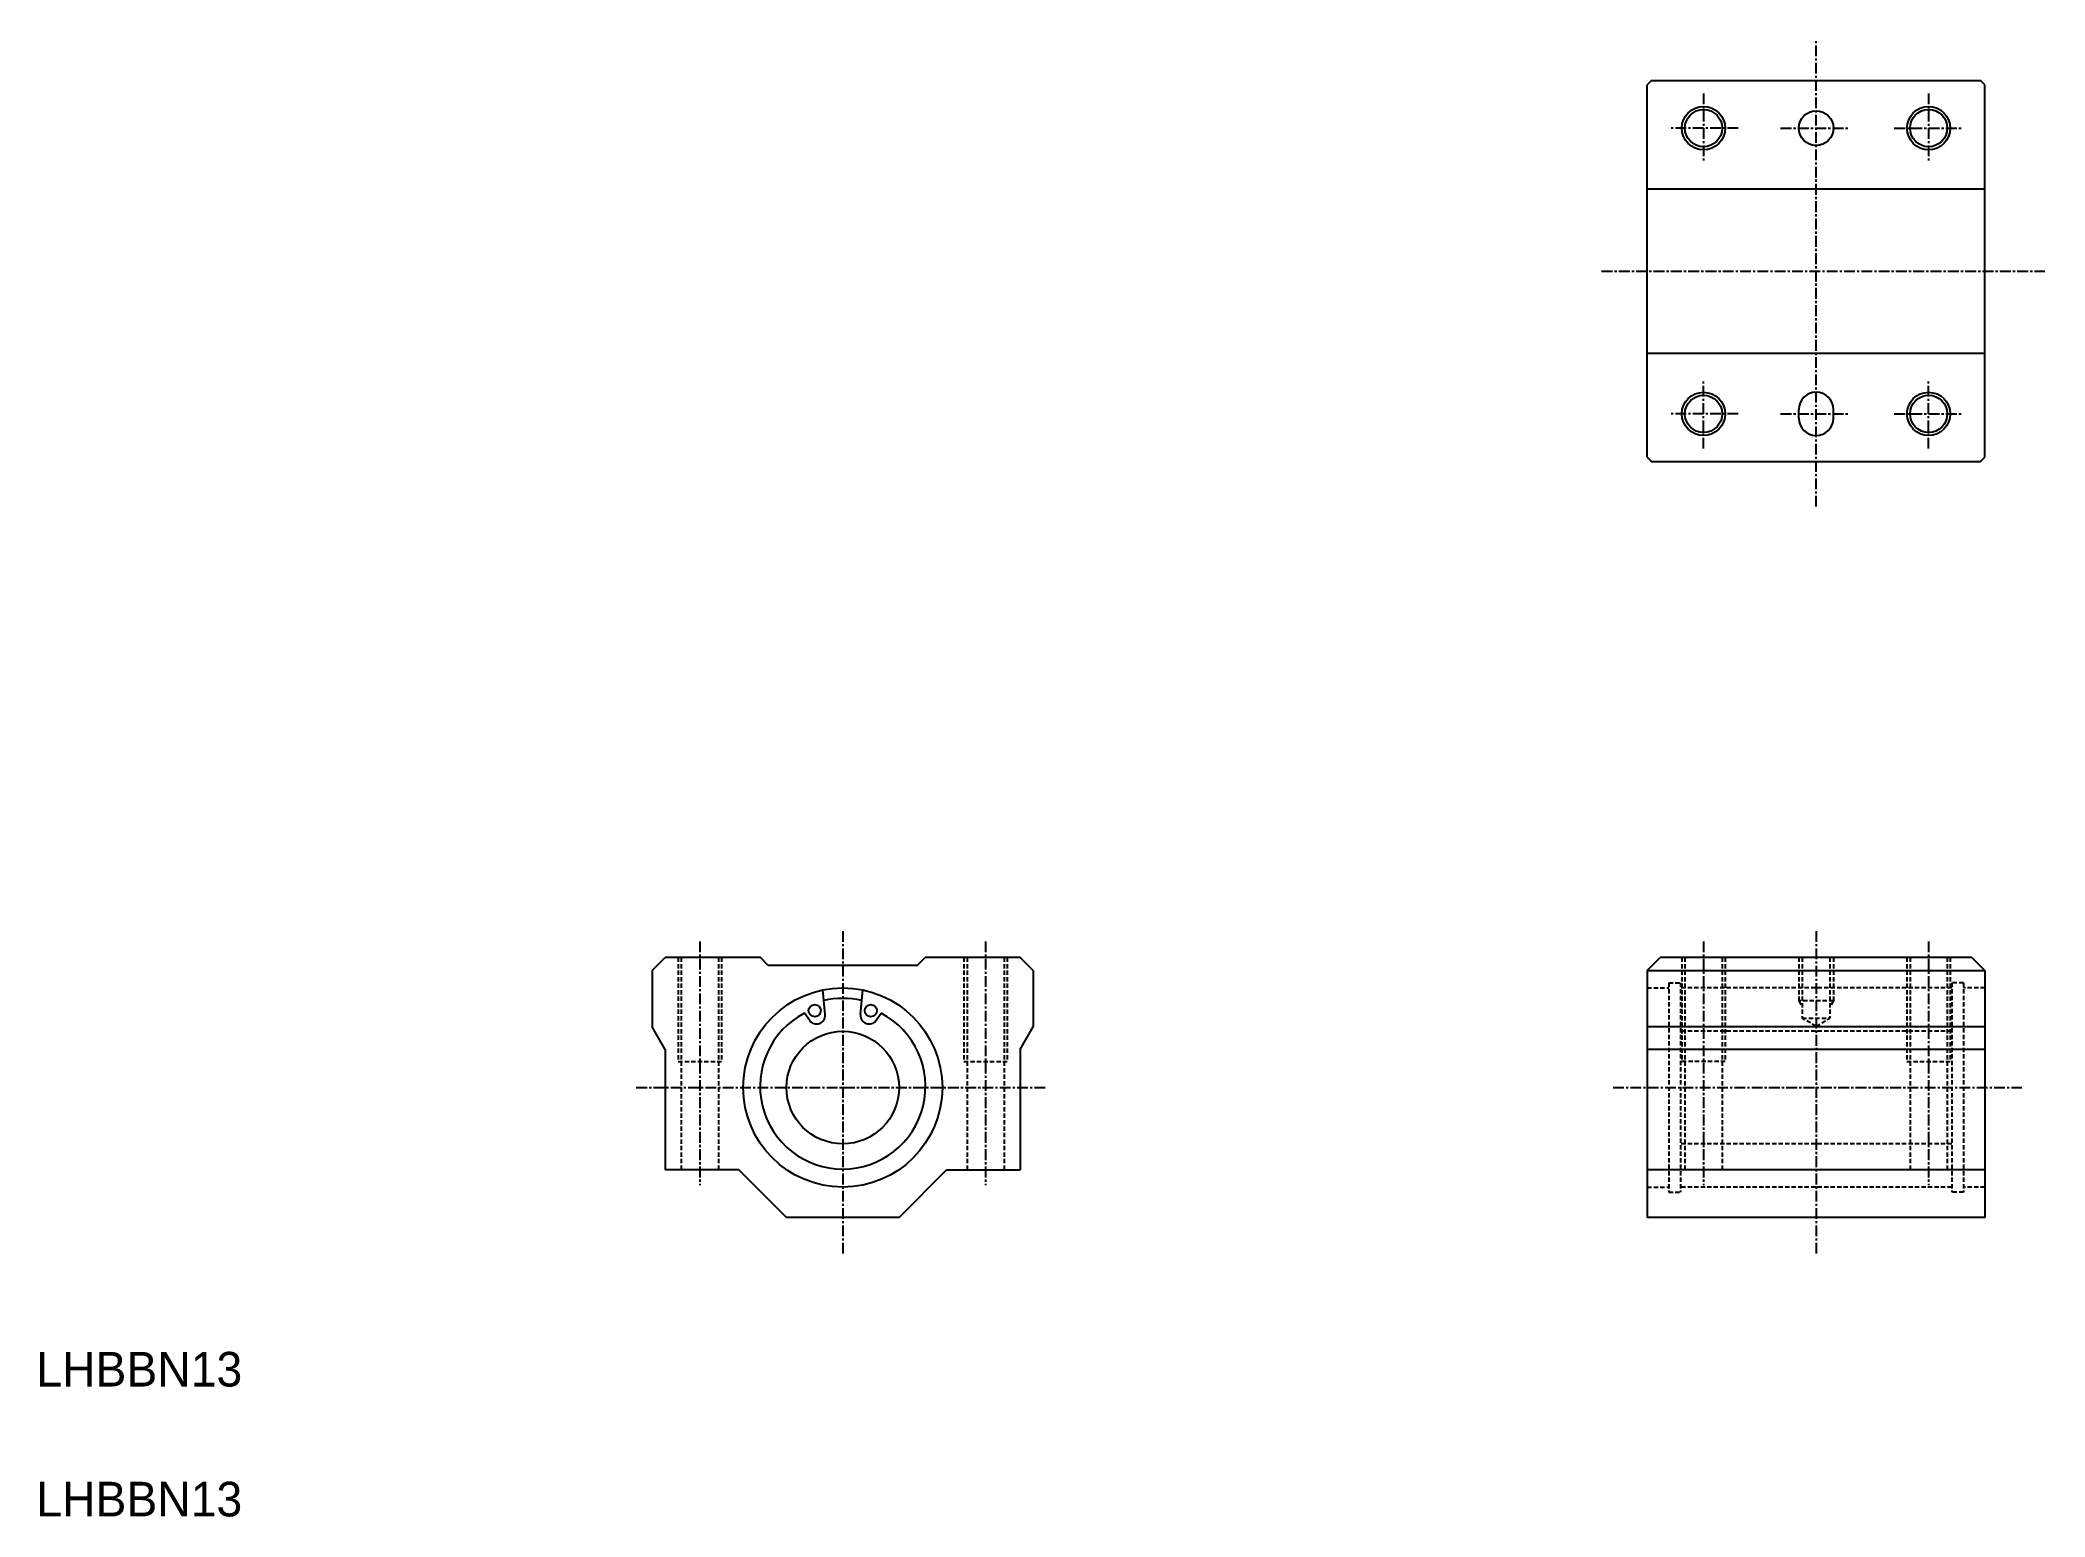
# Model space of a CAD drawing. Extents: x 10 to 242, y 10 to 180.
import ezdxf

# ---------------------------------------------------------------- set-up
doc = ezdxf.new("R2010")
doc.units = 0
doc.linetypes.add('CENTER', pattern=[2, 1.25, -0.25, 0.25, -0.25])
doc.linetypes.add('DASHED', pattern=[0.75, 0.5, -0.25])
doc.layers.get('0').update_dxf_attribs({"linetype": 'CONTINUOUS'})
doc.layers.add('CENTER', color=1, linetype='CENTER')

msp = doc.modelspace()

# ---------------------------------------------------------------- linework, layer by layer
at = {"color": 7, "linetype": 'CONTINUOUS'}
for p, q in [((196.57, 175.83), (196.07, 175.33)), ((196.07, 132.33), (196.07, 175.33)), ((196.57, 175.83), (234.57, 175.83)), ((206.57, 175.83), (206.57, 175.83)), ((215.57, 175.83), (215.57, 175.83)), ((235.07, 175.33), (234.57, 175.83)), ((235.07, 132.33), (235.07, 175.33)), ((196.07, 163.33), (235.07, 163.33)), ((196.07, 144.33), (235.07, 144.33)), ((213.57, 136.83), (213.57, 137.83)), ((217.57, 136.83), (217.57, 137.83)), ((196.07, 132.33), (196.57, 131.83)), ((234.57, 131.83), (235.07, 132.33)), ((196.57, 131.83), (234.57, 131.83)), ((81.15, 73.03), (82.65, 74.53)), ((93.65, 74.53), (82.65, 74.53)), ((94.5, 73.68), (93.65, 74.53)), ((111.8, 73.68), (112.65, 74.53)), ((123.65, 74.53), (112.65, 74.53)), ((125.15, 73.03), (123.65, 74.53)), ((196.07, 73.03), (197.57, 74.53)), ((233.57, 74.53), (197.57, 74.53)), ((235.07, 73.03), (233.57, 74.53)), ((81.15, 73.03), (81.15, 66.53)), ((94.5, 73.68), (111.8, 73.68)), ((125.15, 73.03), (125.15, 66.53)), ((196.07, 73.03), (196.07, 44.53)), ((196.07, 73.03), (235.07, 73.03)), ((235.07, 73.03), (235.07, 44.53)), ((101.11, 67.96), (100.86, 70.8)), ((105.2, 67.96), (105.45, 70.8)), ((99.29, 67.3), (98.72, 68.12)), ((107.02, 67.3), (107.59, 68.12)), ((82.65, 63.93), (81.15, 66.53)), ((123.65, 63.93), (125.15, 66.53)), ((235.07, 66.53), (196.07, 66.53)), ((82.65, 63.93), (82.65, 50.03)), ((123.65, 63.93), (123.65, 50.03)), ((235.07, 63.93), (196.07, 63.93)), ((91.15, 50.03), (82.65, 50.03)), ((96.65, 44.53), (91.15, 50.03)), ((109.65, 44.53), (115.15, 50.03)), ((115.15, 50.03), (123.65, 50.03)), ((235.07, 50.03), (196.07, 50.03)), ((109.65, 44.53), (96.65, 44.53)), ((235.07, 44.53), (196.07, 44.53))]:
    msp.add_line(p, q, dxfattribs=at)
at = {"color": 3, "linetype": 'DASHED'}
for p, q in [((84.15, 74.53), (84.15, 62.53)), ((84.5, 74.53), (84.5, 50.03)), ((88.8, 74.53), (88.8, 50.03)), ((89.15, 74.53), (89.15, 62.53)), ((117.15, 74.53), (117.15, 62.53)), ((117.5, 74.53), (117.5, 50.03)), ((121.8, 74.53), (121.8, 50.03)), ((122.15, 74.53), (122.15, 62.53)), ((200.07, 74.53), (200.07, 62.53)), ((200.42, 74.53), (200.42, 50.03)), ((204.72, 74.53), (204.72, 50.03)), ((205.07, 74.53), (205.07, 62.53)), ((213.57, 74.53), (213.57, 69.53)), ((213.97, 74.53), (213.97, 67.53)), ((217.17, 74.53), (217.17, 67.53)), ((217.57, 74.53), (217.57, 69.53)), ((226.07, 74.53), (226.07, 62.53)), ((226.42, 74.53), (226.42, 50.03)), ((230.72, 74.53), (230.72, 50.03)), ((231.07, 74.53), (231.07, 62.53)), ((196.07, 71.03), (198.55, 71.03)), ((198.55, 71.63), (198.55, 47.43)), ((198.55, 71.63), (199.9, 71.63)), ((199.9, 71.63), (199.9, 47.43)), ((231.24, 71.03), (199.9, 71.03)), ((217.57, 69.53), (213.57, 69.53)), ((213.57, 69.53), (213.97, 68.84)), ((217.57, 69.53), (217.17, 68.84)), ((231.24, 71.63), (231.24, 47.43)), ((232.59, 71.63), (231.24, 71.63)), ((232.59, 71.63), (232.59, 47.43)), ((235.07, 71.03), (232.59, 71.03)), ((213.97, 67.53), (217.17, 67.53)), ((215.57, 66.61), (213.97, 67.53)), ((215.57, 66.61), (217.17, 67.53)), ((231.24, 66.03), (199.9, 66.03)), ((84.15, 62.53), (89.15, 62.53)), ((117.15, 62.53), (122.15, 62.53)), ((205.07, 62.53), (200.07, 62.53)), ((226.07, 62.53), (231.07, 62.53)), ((231.24, 53.03), (199.9, 53.03)), ((196.07, 48.03), (198.55, 48.03)), ((198.55, 47.43), (199.9, 47.43)), ((231.24, 48.03), (199.9, 48.03)), ((232.59, 47.43), (231.24, 47.43)), ((235.07, 48.03), (232.59, 48.03))]:
    msp.add_line(p, q, dxfattribs=at)
at = {"color": 3}
for centre in [(202.57, 170.33), (228.57, 170.33), (202.57, 137.33), (228.57, 137.33)]:
    msp.add_circle(centre, 2.5, dxfattribs=at)
at = {"color": 7, "linetype": 'CONTINUOUS'}
for centre, radius in [((202.57, 170.33), 2.15), ((215.57, 170.33), 2), ((228.57, 170.33), 2.15), ((202.57, 137.33), 2.15), ((228.57, 137.33), 2.15), ((103.15, 59.53), 11.5), ((99.91, 68.41), 0.7), ((106.39, 68.41), 0.7), ((103.15, 59.53), 6.5)]:
    msp.add_circle(centre, radius, dxfattribs=at)
for centre, radius, start, end in [((215.57, 137.83), 2, 0, 180), ((215.57, 136.83), 2, 180, 0), ((103.15, 59.53), 10.3, 77.7234, 102.2766), ((103.15, 59.66), 9.55, 117.6786, 62.3214), ((100.11, 67.87), 1, 215.0249, 4.9871), ((106.2, 67.87), 1, 175.0129, 324.9751)]:
    msp.add_arc(centre, radius, start, end, dxfattribs=at)
at = {"layer": 'CENTER', "color": 1, "linetype": 'CENTER'}
for p, q in [((215.57, 126.63), (215.57, 180.5)), ((202.57, 174.33), (202.57, 166.33)), ((228.57, 174.33), (228.57, 166.33)), ((206.57, 170.33), (198.57, 170.33)), ((211.47, 170.33), (219.47, 170.33)), ((224.57, 170.33), (232.57, 170.33)), ((190.8, 153.83), (242, 153.83)), ((202.57, 133.33), (202.57, 141.33)), ((228.57, 133.33), (228.57, 141.33)), ((206.57, 137.33), (198.57, 137.33)), ((211.47, 137.33), (219.47, 137.33)), ((224.57, 137.33), (232.57, 137.33)), ((103.15, 77.6), (103.15, 40.26)), ((215.57, 77.6), (215.57, 40.26)), ((86.65, 76.4), (86.65, 48.26)), ((119.65, 76.4), (119.65, 48.26)), ((202.57, 76.4), (202.57, 48.26)), ((228.57, 76.4), (228.57, 48.26)), ((79.29, 59.53), (126.75, 59.53)), ((192.13, 59.53), (239.33, 59.53))]:
    msp.add_line(p, q, dxfattribs=at)

# ---------------------------------------------------------------- texts
at = {"color": 7, "linetype": 'CONTINUOUS'}
for p in [(10, 25), (10, 10)]:
    msp.add_text('LHBBN13', height=4, dxfattribs=at).set_placement(p)

doc.saveas('drawing.dxf')
